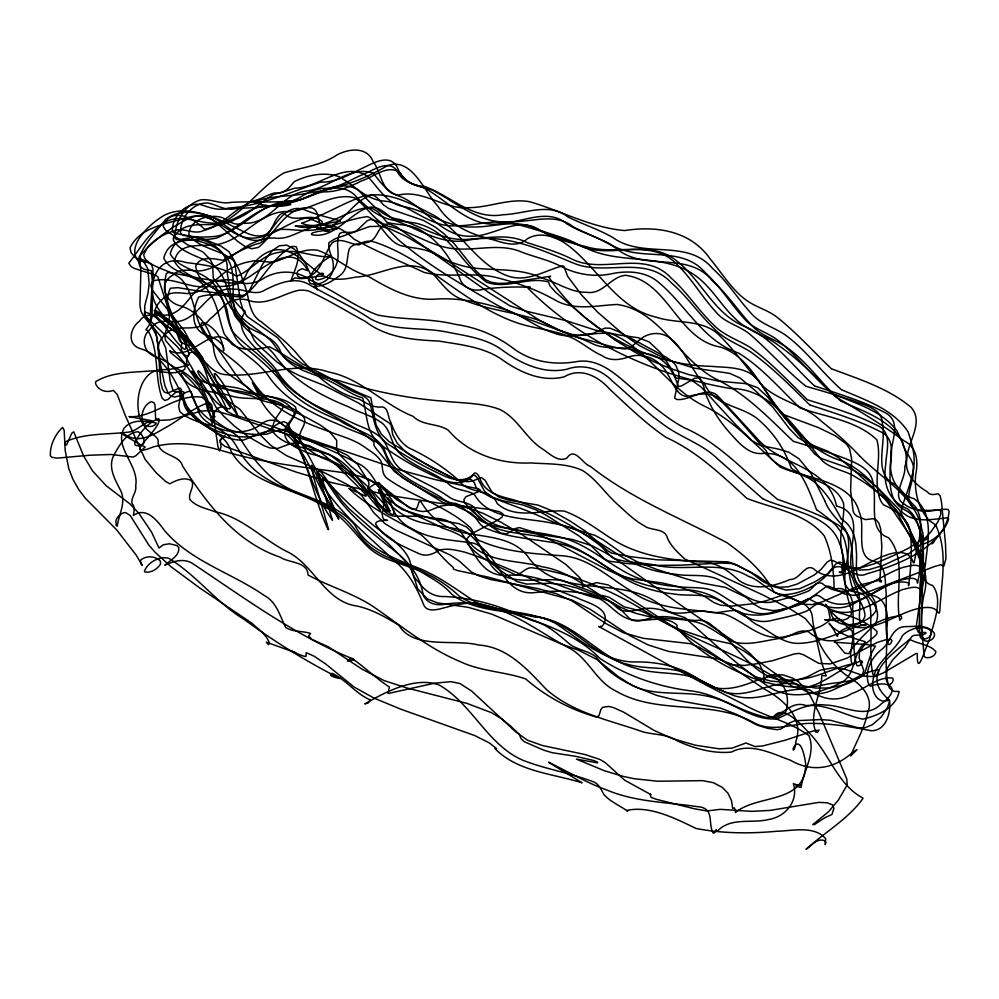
<?xml version="1.0" encoding="UTF-8"?>
<svg xmlns="http://www.w3.org/2000/svg" width="999" height="999" viewBox="0 0 999 999"><rect width="100%" height="100%" fill="white"/><g stroke="black" fill="none" stroke-linecap="round" stroke-linejoin="round"><path stroke-width="1.5" d="M763.96 681.455L764.822 678.096L769.205 675.599L774.138 674.6L783.228 674.949L793.181 678.296L799.075 682.267L804.819 688.086L810.251 695.804L819.018 713.049L846.802 779.02L847.177 784.952L838.336 800.112L828.608 811.675L812.836 824.575L814.347 824.612L824.937 817.644L831.942 814.485L833.903 808.353L832.704 804.969L827.347 802.809L818.818 802.372L770.117 810.389L751.76 811.363L720.154 809.34L707.042 810.963L695.179 808.953L656.405 799.337L651.111 797.364L649.962 793.918L650.973 794.655L624.662 780.182L605.332 762.699L599.85 759.415L584.815 754.482L542.345 745.504L527.559 740.247L515.734 731.867L471.64 691.058L459.865 683.491L450.736 681.655L434.303 683.241L387.962 693.556L389.435 687.037C376.486 678.721 364.972 667.469 352.222 658.603L350.237 658.641L347.39 661.126L353.534 659.952L353.384 659.09C294.905 635.526 243.918 597.577 191.758 562.961C183.017 558.154 173.164 561.301 164.823 565.247C169.718 560.352 179.47 556.231 178.846 547.827L176.91 545.529L169.53 543.793L163.424 544.705L158.991 548.014L151.598 532.18L139.011 513.474L129.97 503.921L106.281 485.826L92.532 470.879L83.579 455.906L73.739 431.818L71.891 433.054L66.546 444.955L65.147 444.53L64.735 442.157C83.504 433.054 106.044 434.727 126.548 432.33C136.501 432.13 142.67 422.565 152.085 420.741L128.971 416.608C153.883 418.406 176.186 392.857 202.198 397.327L206.131 400.562L207.505 403.409L212.175 423.876L213.124 416.121L214.96 411.338L218.044 407.992L223.064 406.431L227.297 411.501L233.079 414.585L266.508 424.55L399.9 469.955L435.277 479.632L478.683 488.961L480.569 490.347L479.295 491.346L465.884 496.728L463.936 499.587L464.298 502.21L472.202 511.201L489.922 525.699L501.061 533.204L506.718 533.778L515.846 528.384L519.492 527.609L542.17 534.852L572.464 539.485L592.107 545.779L605.744 552.971L621.291 562.937L688.96 610.913L741.658 646.665L750.149 653.596L759.602 664.173L763.848 673.551L763.898 681.593M800.524 408.091C826.21 417.22 856.643 420.404 876.81 439.797C881.992 457.729 873.626 477.072 878.995 495.317M806.393 386.413C822.489 391.046 838.586 395.716 854.457 401.061C865.296 405.307 882.542 409.103 882.392 423.788C886.588 441.883 873.763 470.129 891.233 482.405C901.548 487.425 906.692 498.988 915.171 506.406C926.585 523.014 916.995 544.73 914.185 562.624L913.311 562.812C909.989 550.212 896.815 551.198 886.363 555.157C864.26 562.412 839.135 586.738 815.621 570.491C805.856 560.464 800.611 580.019 790.109 579.457C774 586.301 754.382 591.445 738.823 580.319C728.046 570.441 715.147 561.013 699.7 561.975C670.017 559.927 639.123 555.869 613.386 539.822C597.265 529.77 582.205 517.532 564.135 511.063C542.195 509.502 515.984 520.117 497.315 503.683C490.684 487.824 468.743 494.717 459.24 480.831C444.343 467.495 427.597 456.568 409.465 448.214C399.7 442.644 394.318 432.242 390.709 422.003C387.724 417.52 388.798 407.842 382.217 406.93C373.713 408.116 366.333 403.271 359.34 399.225C332.605 392.52 312.425 372.615 295.379 351.91C285.239 340.721 273.189 331.556 261.538 322.015C247.29 313.823 250.012 295.13 243.244 282.155C241.283 274.55 238.486 267.557 233.966 261.001C220.791 249.201 199.263 249.201 188.836 234.54C189.335 219.231 209.852 213.474 222.54 217.732C229.021 221.303 234.703 226.199 242.869 223.227C270.579 225.2 280.02 194.93 305.045 191.184C328.209 189.423 349.288 165.022 373.326 173.089C380.394 182.567 387.962 192.407 399.737 196.341C425.424 206.568 440.871 237.387 471.178 236.226C493.606 236.626 516.271 216.296 538.099 229.008C552.422 238.536 569.33 242.545 585.801 246.566C615.534 256.169 652.622 238.561 677.047 264.548C691.857 278.659 701.847 296.828 715.734 311.738C724.425 322.739 738.748 325.399 749.337 333.753C768.78 350.612 785.838 370.067 805.918 386.263M793.83 441.483C810.089 446.266 826.26 451.436 842.145 457.342C855.007 462.362 872.801 468.631 873.163 485.152C877.484 501.498 867.432 530.606 888.523 537.712C907.479 559.253 894.23 594.48 899.837 620.229L901.722 618.181L901.16 616.008C869.492 615.884 840.134 658.94 808.691 631.917C798.75 627.859 789.847 637.936 779.919 638.398C764.547 640.496 748.701 646.053 733.241 641.87C722.377 636.688 712.961 628.758 701.798 623.875C682.866 616.845 661.65 620.441 642.22 614.897C605.057 607.03 580.132 572.789 542.245 566.795C519.243 560.127 491.333 563.049 472.702 545.966C465.184 536.438 453.658 531.668 442.42 528.084C424.076 517.969 403.159 511.825 387.013 498.189C375.974 486.525 372.252 468.119 355.394 462.375C323.414 444.255 283.354 435.826 262.375 402.934C249.825 381.431 216.97 376.698 213.786 349.762C211.526 330.157 199.675 311.251 179.845 305.706C165.085 301.885 157.43 283.491 173.014 275.037C180.182 267.869 190.347 270.592 199.226 271.016C227.173 268.069 244.493 237.5 274.188 237.974C286.85 240.222 297.652 231.855 309.265 228.509C325.137 219.83 342.045 227.11 353.746 238.973C376.361 251.623 400.736 261.388 424.175 272.427C448.801 278.559 474.737 271.141 499.238 278.296C518.993 283.379 538.174 290.284 555.919 300.512C575.112 310.976 596.703 305.419 617.157 304.47C660.701 310.677 678.87 359.852 715.796 378.958C745.991 393.569 769.355 418.544 793.356 441.333M780.756 467.282C805.756 478.459 851.385 480.669 859.103 511.825C866.358 525.524 853.97 556.643 873.501 561.101C886.637 564.185 884.939 581.031 886.026 591.495C886.975 608.928 884.452 626.885 887.936 643.98L888.773 644.63L890.571 643.768L891.995 640.983L891.308 639.535L886.962 639.385L877.297 642.432L846.915 658.166L830.144 663.948L818.78 663.361L803.658 654.869L799.075 653.396L794.292 653.945L772.776 660.639L757.816 663.611L744.605 665.434L733.054 664.872L726.236 662.824L699.55 647.439L690.771 643.718L643.294 638.324L623.513 632.804L606.056 623.663L572.19 601.023L556.093 593.581L538.249 588.698L490.372 579.42L478.908 575.886L471.328 571.915L459.365 561.113L450.187 554.982L394.817 529.645L384.777 523.513L373.776 512.712L361.813 495.666L355.869 490.234L348.052 484.927L320.916 470.941L286.313 455.544L270.642 445.254L260.027 434.677L239.698 409.115L216.109 392.657L212.05 388.623L209.703 384.153L200.624 357.23L192.645 345.055M807.841 399.887C831.131 407.28 854.844 414.011 876.685 425.149C893.318 432.18 886.175 451.323 885.676 464.847C882.766 484.328 888.96 501.436 907.367 508.753C925.636 523.801 920.603 550.237 919.505 570.928C920.079 572.24 916.757 587.025 917.469 582.192C916.607 576.261 907.954 578.771 903.97 579.308C877.022 585.601 848.9 618.431 821.053 597.14C814.947 591.845 809.852 599.75 804.819 602.372C795.753 607.105 785.376 608.279 775.686 611.238C753.708 619.88 736.026 603.683 718.556 593.493C706.942 585.851 692.457 588.498 679.37 586.813C659.59 585.464 639.747 580.831 622.602 570.591C600.474 557.842 580.207 540.172 554.233 535.864C527.509 528.721 491.071 533.778 474.288 507.592C467.27 500.936 456.618 502.559 449.013 496.965C434.066 486.176 416.346 480.132 401.373 469.493C389.672 461.688 390.06 445.629 379.932 436.8C371.478 429.77 360.639 426.948 350.961 422.127C323.763 408.928 293.256 398.514 275.699 372.04C263.311 356.643 246.004 346.303 232.73 331.918C225.275 318.494 226.611 301.273 216.833 288.873C207.929 270.055 180.27 271.653 170.205 253.883C176.473 229.146 206.006 241.333 223.139 234.428C245.816 225.799 261.363 203.721 286.775 201.461C311.101 202.51 334.365 176.211 357.967 189.81C370.067 201.96 381.356 217.495 399.85 219.455C423.226 227.285 445.292 242.607 471.191 238.961C489.86 237.7 509.927 233.641 527.397 242.695C542.107 247.465 556.98 251.785 570.953 258.554C602.584 275.424 644.118 248.489 671.153 278.122C686.862 291.833 697.914 309.852 712.949 324.2C722.964 335.14 737.312 339.548 749.625 347.053C770.978 362.1 788.661 381.606 807.329 399.725M747.377 498.563C773.563 508.791 805.856 513.049 824.275 535.914C831.842 552.422 833.69 570.966 834.14 588.861L834.802 589.198C847.077 585.352 854.02 598.251 852.597 608.915C854.47 627.609 851.76 647.389 856.755 665.396L857.929 665.971L860.451 665.022L862.474 662.187L861.8 660.926C839.435 666.583 822.239 688.423 797.839 687.986C789.535 687.062 784.764 679.22 777.384 676.348C769.767 675.299 762.437 678.833 755.281 680.943C737.961 688.099 715.958 694.093 700.149 680.319C680.456 666.221 656.942 661.301 633.004 661.987C602.684 660.826 579.482 639.248 555.544 623.339C530.831 610.726 501.673 612.986 476.211 602.547C455.357 588.723 435.189 573.339 411.026 565.309C389.785 556.168 365.671 547.402 354.845 525.112C339.023 506.093 313.798 499.525 291.945 490.072C269.168 480.044 253.709 459.94 240.771 439.535C229.92 426.96 208.866 423.876 206.531 404.62C204.121 390.334 194.905 378.771 182.605 371.528C167.033 364.46 147.015 349.787 166.558 333.254C177.984 322.277 198.214 334.565 209.353 319.618C221.978 309.578 227.685 296.328 246.778 299.775C265.359 307.217 280.632 294.518 298.052 290.409A59.178 40.435 -84.3 0 1 308.604 290.996C328.134 299.675 346.478 311.313 365.372 321.428C386.526 337.787 413.361 339.922 438.998 341.071C460.052 344.655 482.604 346.715 500.861 358.766C518.868 371.89 541.683 382.679 564.348 376.773C580.594 367.045 598.151 376.248 609.49 388.998C627.697 405.881 645.466 423.451 666.108 437.412C697.377 451.585 721.902 475.561 746.94 498.426M815.159 386.151C838.661 393.918 862.661 400.911 884.652 412.45C903.745 421.903 889.222 443.931 890.833 459.503C888.511 476.898 897.177 493.943 914.222 498.801C934.502 513.199 927.721 542.12 925.549 563.136C925.923 564.997 921.69 575.736 922.114 568.918C918.368 562.599 908.94 566.196 903.221 567.332C877.709 575.387 848.7 605.294 822.239 583.491C815.459 580.157 812.524 590.496 806.505 591.795C796.827 595.741 786.575 598.176 776.523 600.998C753.733 607.941 737.287 589.085 718.968 579.795C705.506 573.226 689.797 576.86 675.449 574.238C656.355 572.327 637.537 566.695 621.191 556.493C599.55 543.331 578.708 526.648 552.747 523.351C526.248 517.17 489.498 521.078 474.275 494.33C465.846 489.285 454.857 490.946 447.589 483.041C432.405 471.166 412.412 466.458 398.876 452.472C390.297 443.381 391.271 428.047 379.632 421.441C370.267 414.96 358.891 412.525 349.001 407.018C320.329 395.367 292.345 380.582 274.25 354.47C262.113 340.447 244.942 331.056 234.777 315.422C229.233 302.123 229.171 286.663 221.241 274.388C211.726 256.181 184.091 257.63 173.376 240.272L173.464 237.587C187.15 214.86 216.159 231.793 235.277 219.38C249.713 214.011 260.314 202.447 273.164 194.63C280.294 192.645 287.45 190.747 294.405 188.199C318.918 188.149 344.355 160.364 367.794 176.536C378.259 187.7 386.675 203.359 402.997 206.481C427.048 210.539 447.34 228.097 472.564 226.973C492.045 227.497 512.287 219.73 531.268 226.648C545.367 233.229 560.876 236.014 574.924 242.769C605.456 261.875 643.181 237.774 673.026 258.204C701.011 277.472 713.111 314.872 746.428 327.16C774.175 339.96 792.657 365.784 814.647 385.989M810.226 405.082C833.765 412.887 857.704 420.067 879.832 431.393C896.215 437.999 890.746 456.768 890.109 470.204C889.734 483.354 889.472 500.249 901.872 508.329C905.481 510.439 909.652 511.963 912.075 515.584C927.084 533.741 923.301 558.841 922.152 580.556C922.189 582.155 920.116 597.926 920.966 590.334C917.394 584.677 908.69 588.349 903.458 589.323C878.171 597.902 849.2 626.073 822.964 604.383C815.546 600.948 810.664 610.576 803.97 612.1C793.793 615.746 783.091 617.732 772.589 620.217C750.649 626.46 735.102 608.016 717.257 599.462C703.408 593.056 687.412 596.54 672.739 593.806C654.02 591.858 635.714 585.864 619.805 575.711C598.289 561.875 577.21 544.954 550.799 542.232C529.295 538.523 506.905 537.287 486.688 528.533C478.821 526.036 477.097 517.345 470.929 513.011C444.692 500.899 417.532 488.723 394.33 471.391C385.589 462.25 386.451 446.578 373.926 440.571C364.061 433.903 352.26 431.243 341.795 425.736C313.624 414.123 284.678 400.886 267.357 374.413C255.245 358.604 236.064 349.887 224.3 334.091C219.056 319.83 217.844 303.646 208.292 291.209C199.4 273.689 172.565 275.886 163.749 258.204C170.155 232.892 199.525 242.882 217.445 237.774C239.997 227.485 256.905 206.119 282.967 203.609C306.893 203.571 332.13 175.474 354.57 194.842C365.709 206.606 378.409 218.032 395.08 220.517C418.119 229.058 440.084 244.443 465.959 240.672C503.733 232.23 539.448 249.176 573.488 263.099C604.857 276.586 645.029 254.408 671.39 282.879C687.137 296.378 698.676 313.873 713.648 328.134C723.701 339.098 737.861 344.043 750.237 351.611C771.965 367.07 790.783 386.226 809.714 404.92M784.452 414.947L818.456 427.622L835.476 435.851L846.39 444.018L849.587 448.713L851.66 459.09L850.611 490.596L853.071 510.964L854.22 513.686L856.78 516.171L865.534 519.642L872.914 518.706L876.298 519.967L878.783 523.026L880.693 528.808L881.817 546.64L879.844 581.568L881.056 582.055L881.593 580.681L878.471 580.481L861.438 584.665L823.176 601.523L812.15 604.607L803.708 604.22L787.974 596.178L783.204 594.867L766.295 600.736L754.083 603.608L731.867 606.106L720.679 605.219L714.085 602.609L702.547 595.129L678.833 586.788L661.937 582.929L632.991 578.958L619.892 575.524L606.393 569.405L548.713 539.023L536.838 534.053L494.305 525.986L481.73 521.403L471.316 514.722L458.953 504.795L455.157 503.284L447.14 503.721L443.106 502.584L402.335 477.559L391.608 467.607L376.66 449.325L373.951 445.454L374.013 442.27C344.343 415.447 299.737 407.242 277.347 371.441C266.945 354.233 229.433 334.428 245.005 311.988L244.992 310.976C239.46 307.917 236.463 302.135 231.606 298.189C218.569 289.46 197.128 284.478 195.804 266.071C200.275 255.369 213.911 258.666 222.964 260.339C233.079 254.221 244.368 248.551 255.719 244.193C266.171 242.907 269.805 231.543 278.833 229.483C291.508 228.833 304.295 231.855 316.883 229.57C333.866 226.061 350.112 218.856 367.307 216.608C381.531 221.828 385.939 240.459 400.649 245.592C412.662 248.426 425.661 247.989 436.413 255.082C449.225 262.275 463.324 267.282 478.046 268.481C499.612 270.392 522.252 268.644 542.345 278.209C557.305 282.417 570.529 292.595 586.638 292.282C602.971 294.892 610.626 276.561 625.574 275.312C668.531 280.869 677.197 339.672 720.504 347.078C752.035 357.492 762.175 392.932 784.053 414.822M763.411 499.088C788.436 510.826 830.931 513.936 839.834 544.38C847.664 557.017 835.826 590.421 855.943 592.07C871.965 593.743 871.053 611.925 870.703 623.925C871.915 640.933 868.968 658.828 873.226 675.287L874.337 675.861L876.722 674.775L878.658 671.59L878.059 669.954C850.911 672.639 823.014 710.851 796.403 684.465C772.652 678.571 749.163 699.874 724.65 691.87C711.663 686.9 699.862 679.183 687.162 673.451C668.281 666.108 647.14 669.942 627.772 664.372C592.607 656.331 571.028 620.903 534.665 616.358C509.515 610.289 481.218 610.963 459.165 596.078C448.963 586.326 437.038 578.533 424.313 572.464C408.254 563.661 389.635 560.377 374.463 549.912C359.94 540.571 353.309 523.339 338.886 513.923C310.327 492.42 269.93 490.447 246.691 461.588C238.823 452.747 235.327 440.184 225.299 433.341C216.096 426.098 202.385 422.839 198.189 410.664C190.959 388.936 179.42 365.734 156.656 357.068C143.719 353.733 139.748 337.837 150.212 329.245C155.382 320.204 165.322 320.729 174.201 321.753C199.975 321.865 206.855 285.489 234.228 289.26C244.705 288.911 255.22 296.478 265.272 289.835C278.646 283.117 294.955 276.199 309.253 284.59C329.27 296.303 350.549 305.644 369.905 318.519C393.319 331.668 420.941 326.823 446.328 331.93C465.259 335.801 485.439 338.062 501.61 349.625C520.192 363.274 543.294 374.488 566.883 369.23C583.216 363.324 600.699 368.868 612.499 381.181C630.332 396.391 646.952 413.087 666.246 426.523C683.041 438.261 703.271 444.63 718.069 459.34C733.129 472.44 747.914 485.864 762.986 498.951M831.98 368.993C859.402 379.295 888.548 388.386 911.263 407.492C924.137 422.889 907.666 441.583 906.93 458.366C903.77 473.376 915.384 484.777 927.122 491.695C930.007 495.741 934.215 494.555 938.186 493.768L940.184 495.891L941.483 501.91L945.541 544.443L945.953 558.566L943.805 566.246L940.883 564.785L934.589 566.47L871.091 590.809L857.392 594.917L853.408 595.317L845.054 594.18L830.119 586.65L826.897 586.113L811.2 597.702L788.548 607.667L778.708 610.164L772.502 610.601L761.35 608.416L754.695 604.645L746.078 597.29L725.386 587.375L702.459 583.166L687.649 579.283L656.967 569.505L637.387 561.863L625.661 555.769L603.483 539.972L595.042 535.414L557.804 523.938L526.972 510.776L490.709 497.077L478.434 490.209L475.799 486.8L474.438 482.892L471.69 479.957L468.206 478.683L462.762 480.869L456.643 479.995L413.623 457.505L405.619 451.848L397.29 443.294L392.719 434.79L391.171 425.262L389.185 422.989L358.529 403.034L323.938 385.352L299.575 375.724L287.375 369.505L276.586 361.688L257.555 344.405L254.196 340.184L248.102 327.31L231.069 308.067L221.216 289.423L213.224 277.909L212.612 264.348L210.327 259.553L202.884 251.91L187.874 244.917L166.184 230.769L163.386 226.798L163.374 224.188C173.277 206.756 194.143 218.556 204.445 229.221C238.262 222.952 256.368 188.961 283.991 172.902C302.123 167.37 321.066 165.659 337.325 154.745C349.151 148.576 366.933 146.441 373.089 161.488C381.343 172.328 381.943 194.33 398.763 195.017C423.651 189.273 444.468 210.065 469.243 207.655C489.522 207.467 509.34 198.064 529.657 201.723C561.438 210.901 591.483 227.822 624.737 230.557C656.655 225.499 690.796 230.819 710.439 259.265C722.09 273.214 731.505 289.435 746.44 300.312C755.931 307.155 767.694 309.977 776.985 317.17C796.615 332.729 813.373 351.536 831.455 368.818M778.096 499.575C792.981 504.695 807.716 510.339 822.127 516.683C833.978 522.265 849.874 528.758 850.848 543.956C855.082 561.213 847.839 590.122 871.24 595.079C887.349 597.914 888.461 615.209 886.912 628.259C887.537 646.803 884.327 666.096 888.061 684.203L890.259 684.465L892.319 682.329L893.231 680.057L892.719 678.084C878.046 676.098 865.259 689.135 851.785 693.543C837.999 702.409 821.877 699.862 809.764 689.834C784.877 685.776 760.027 703.646 734.59 695.816C721.403 691.096 708.94 684.515 696.365 678.371C676.872 671.328 655.207 674.725 635.476 668.206C597.677 658.391 574.175 619.293 533.666 616.795C506.53 609.964 474.562 611.975 451.723 594.218C443.106 584.178 431.156 577.984 419.98 571.303C403.109 563.336 383.354 560.876 369.043 547.927C354.707 534.54 344.355 516.67 326.124 507.742C295.417 487.337 250.737 485.626 231.006 451.236C223.851 427.472 191.159 427.572 185.514 403.022C175.836 381.755 164.847 356.119 140.472 348.676C126.448 344.493 130.032 327.884 139.635 321.016C145.667 311.538 156.731 316.233 165.709 315.197C182.417 313.723 188.674 296.391 200.162 287.05C209.365 281.381 220.704 279.158 231.406 279.932C242.32 285.227 254.42 284.752 264.56 277.759C279.046 269.618 297.153 270.217 310.539 280.269C333.953 290.185 354.083 306.581 377.997 315.097C403.671 320.03 430.244 318.157 455.781 324.463C477.36 327.385 497.465 336.151 514.71 349.4C533.054 362.462 556.081 365.422 577.797 361.426C597.127 358.666 612.936 371.665 626.523 383.466C644.917 399.15 662.712 416.108 684.128 427.697C720.841 443.531 747.102 474.8 777.672 499.438M833.441 394.155C855.968 403.396 882.192 410.839 897.189 431.181C901.885 442.669 909.565 453.933 904.757 466.97C906.268 478.571 890.246 496.715 904.507 504.27C914.372 512.125 927.584 510.414 939.272 509.902L940.608 510.976L940.833 514.16L937.899 521.915L931.043 531.655L924.412 538.998L922.764 543.081L923.975 538.236L908.341 548.326L894.729 555.007L874.063 563.861L859.864 568.106L847.339 567.732L833.478 560.801L830.119 560.264L827.16 562.087L821.116 569.343L814.422 574.9L797.314 584.015L788.099 586.825L779.482 587.237L770.167 585.177L762.574 581.381L751.51 572.839L734.29 563.773L727.834 561.85L657.642 559.827L630.906 556.755L611.688 553.121L607.504 550.649L585.077 530.944L569.917 520.954L551.273 510.452L537.687 505.019L509.765 500.362L499.238 497.215L492.057 492.132L484.915 480.119L481.293 477.547L473.051 480.856L468.156 481.73L461.063 480.881L454.333 478.771L430.432 466.808L389.011 441.546L381.468 434.278L376.011 424.775L370.829 397.814L358.903 392.782L302.098 363.761L291.633 355.457L277.547 337.662L247.277 316.596L243.244 310.502L240.472 301.511L234.415 260.951L228.896 251.598L220.891 246.116L207.305 240.384L197.228 237.025L182.917 235.352L180.607 233.304C179.483 218.444 192.42 202.51 207.979 202.972C217.332 204.92 225.299 211.226 235.727 208.616C257.642 207.08 281.531 208.042 301.149 196.653C307.779 192.57 315.085 189.385 322.852 188.399C337.362 188.861 349.787 179.92 362.649 174.6C372.827 170.841 388.136 158.716 397.053 170.717C401.548 181.918 413.761 184.016 423.826 187.712C449.313 201.286 470.129 229.62 502.634 223.252C523.738 221.928 548.226 207.879 567.007 224.001C580.431 232.018 595.579 236.476 609.44 243.631C638.798 263.461 680.481 243.619 705.257 272.69C719.979 286.126 730.369 303.321 743.643 318.032C752.372 328.559 766.171 331.618 776.785 339.498C797.477 355.569 812.861 377.272 832.979 393.993M842.057 389.96C865.858 400.199 893.655 409.39 908.253 432.105C912.174 444.468 916.12 457.392 913.136 470.479C914.797 482.205 901.21 500.399 914.734 508.241C924.874 515.209 937.224 508.054 948.076 509.502L949.05 511.226C948.438 523.951 940.047 534.902 931.567 543.818C932.217 543.643 935.189 541.583 933.453 541.046C915.084 558.204 890.509 566.982 866.695 573.863C854.12 580.407 842.769 560.102 832.442 568.906C821.378 583.066 804.083 593.106 786.138 594.605C770.591 595.579 762.187 580.706 748.613 576.411C720.167 559.44 684.527 572.589 653.483 564.76C640.322 562.4 626.41 562.812 613.736 558.379C608.316 554.433 604.233 548.963 599.063 544.705C573.389 525.399 544.255 509.49 513.573 499.825C501.76 496.703 487.325 493.818 481.281 481.805C479.645 478.846 479.195 474.675 475.811 473.076L474.537 473.014C466.758 482.704 453.234 480.407 443.181 475.437C425.012 467.132 407.38 457.492 391.046 445.966C374.762 437.4 374.163 419.155 370.092 403.671C367.632 395.716 358.416 394.293 351.923 390.996C342.332 386.113 333.629 379.545 323.401 375.899C309.59 370.03 294.418 366.034 282.892 355.969C277.098 350.299 273.913 342.395 267.27 337.525C257.642 328.471 244.53 322.977 237.075 311.838C230.045 299.775 229.52 285.402 227.035 271.978C230.444 243.556 196.029 236.651 174.675 233.391L172.402 231.581C171.553 217.307 184.94 202.809 199.738 204.37C209.103 207.193 218.019 211.313 228.321 208.067C260.914 205.994 290.272 192.058 320.554 182.155C335.627 182.53 349.001 174.875 362.075 168.369C372.54 163.561 389.435 152.884 397.277 167.233C401.66 179.208 411.763 186.276 424.6 186.451C450.911 195.767 472.577 220.205 503.084 214.723C524.45 214.136 548.851 201.848 567.932 216.97C582.792 224.288 598.713 229.358 613.111 237.7C643.331 259.39 687.062 237.987 712.687 268.606C727.522 281.73 737.799 298.888 751.161 313.324C760.251 323.863 774.125 327.297 785.239 334.902C806.543 350.487 821.827 372.502 841.583 389.785M841.508 401.473C863.573 411.213 890.059 419.817 902.534 441.858C903.908 454.108 918.093 461.763 911.987 475.212C909.802 487.1 904.445 498.064 901.385 509.665C901.235 512.737 904.707 513.886 906.642 515.546C919.117 522.614 933.99 518.968 947.452 517.857L948.613 518.868C945.578 530.244 935.052 540.159 924.013 543.831L922.889 543.394C920.491 539.06 928.034 541.171 927.746 537.137L926.11 537.362L918.968 546.341L909.265 553.346L883.079 565.471L868.855 569.692L859.677 570.042L852.259 568.094L842.419 562.749L838.91 562.137L835.951 563.911L827.434 573.851L815.509 581.543L799.774 588.686L786.238 590.122L772.851 586.338L757.292 575.774L737.824 565.621L731.131 563.486L720.167 563.049L681.156 565.172L655.731 565.397L627.722 563.598L608.428 561.088L604.395 558.828L589.497 544.23L578.746 535.776L545.279 514.685L535.651 509.765L522.964 504.982L501.848 500.524L491.583 496.928L484.577 491.321L477.397 477.984L475.249 475.586L472.952 475.124C465.01 486.188 449.812 483.229 439.023 478.321C419.255 469.567 400.362 458.753 382.767 446.178C365.646 435.864 367.42 414.473 362.674 397.889C351.748 394.93 342.832 387.6 332.779 382.679C315.372 372.814 290.322 371.091 280.507 351.373C273.164 332.23 247.49 333.391 237.337 317.02C229.183 300.724 236.588 281.581 230.419 264.573C223.788 245.854 194.93 237.2 177.098 239.66L175.137 238.524C174.288 222.452 184.49 204.708 200.462 199.937C210.702 198.451 220.429 204.495 230.981 202.397C254.233 200.836 278.122 203.896 301.024 199.338C308.279 196.391 315.522 193.257 323.276 191.883C336.913 192.108 349.687 187.05 361.626 180.856C373.464 177.26 388.499 163.224 400.424 173.214C407.08 185.202 420.479 186.438 432.267 190.01C457.317 203.022 480.107 224.763 510.639 221.653C531.48 222.477 555.556 212.088 573.588 227.123C588.049 234.365 603.433 239.797 616.957 248.888C645.104 272.103 688.011 250.537 712.262 280.669C727.172 293.743 737.924 310.589 751.335 325.05C760.551 335.377 774.225 339.036 785.451 346.453C807.117 361.363 821.578 383.978 841.046 401.311M774.188 592.095C787.449 599.225 812.112 599.924 812.549 619.118C815.122 643.106 829.869 664.347 849.674 677.597C861.737 684.777 874.3 698.301 867.444 713.286C864.647 728.171 855.444 743.231 850.736 755.918C853.358 752.597 862.886 745.092 851.385 753.496C833.566 768.855 811.6 772.614 790.559 760.264C772.339 753.745 750.361 742.12 731.43 752.047C713.336 753.933 694.243 748.513 677.672 741.071C667.032 733.79 654.47 735.052 642.682 731.78C609.727 720.192 573.401 713.236 546.416 689.497C527.747 669.917 507.717 646.803 478.646 645.054C454.557 638.661 413.661 649.949 398.838 625.212C385.577 617.17 372.565 609.552 357.317 606.093C325.761 602.11 314.673 566.121 288.536 552.36C263.137 540.122 243.207 517.245 214.76 511.675C206.244 508.391 195.792 506.618 189.748 499.3C188.374 493.456 193.644 488.224 192.395 482.33L190.934 480.344C183.891 476.848 176.061 480.344 169.793 483.816L165.547 481.431L156.131 472.714L145.117 459.378L125.275 415.484L117.133 394.343L113.374 390.347C106.593 393.044 98.764 390.809 95.604 383.778L95.579 381.78C111.251 371.803 132.03 372.59 150.175 370.966C161.576 370.292 174.425 376.348 184.79 369.268L185.265 365.646L183.404 362.949L170.604 352.635L169.718 350.774C192.807 362.475 212.05 320.342 232.08 344.343C243.719 351.985 257.218 349.35 269.455 346.778C292.183 358.266 311.7 376.111 338.311 380.469C372.789 391.333 408.429 398.589 444.505 401.261C462.974 403.246 482.192 402.797 499.8 409.44C517.07 417.832 525.199 436.938 540.646 447.789C548.189 452.035 557.679 463.186 566.97 458.004C574.762 446.216 582.442 464.048 590.384 466.383C631.992 499.25 680.968 518.244 727.16 542.832C745.404 556.118 763.611 571.54 773.95 592.007M608.316 584.939L596.603 582.629L582.729 586.838L581.593 580.918L579.857 577.772L566.008 564.572L522.277 534.84L501.386 522.44L483.429 513.511L469.493 508.279L456.968 505.407L448.988 504.907L440.547 506.131L428.771 510.789L423.027 511.563L418.019 510.751L410.352 507.817L396.491 499.512L385.302 490.184L378.871 482.529L376.086 483.116L367.732 488.673L368.968 484.378L368.656 481.68L357.667 464.398L347.302 455.257L332.33 448.014L270.504 429.071L232.58 415.746L218.144 411.613L208.279 410.552L201.311 411.151L169.705 419.892L157.542 420.504L155.632 418.544L154.995 404.782L153.846 402.609L151.199 401.685C143.681 404.807 140.447 414.61 142.732 422.115L144.98 425.162C148.389 427.36 153.421 426.91 156.131 423.826L156.119 423.014C145.654 420.854 131.831 418.668 124.101 428.271C113.549 447.39 139.348 465.122 135.714 485.889C136.888 492.195 130.807 497.29 131.993 503.371C135.514 506.618 133.679 512.262 133.429 515.434C146.366 506.393 157.318 520.616 164.373 530.382C190.672 561.475 231.493 572.714 264.023 595.317C276.935 602.022 279.982 616.508 285.814 627.572C293.044 632.23 302.672 630.731 310.664 633.491L308.566 635.926L311.763 639.335L328.184 646.728L362.325 669.355L384.44 680.706L406.543 687.886L467.182 703.458L491.471 712.662L501.81 718.943L510.676 726.173L519.143 734.165L521.078 738.673L524.338 741.745L543.856 750.212L552.322 752.734L575.911 756.355L593.881 760.551L597.752 762.274L597.452 762.874L576.386 759.09L604.295 770.716L623.064 776.373L634.502 778.77L657.891 781.243L702.684 780.644L713.336 782.692L722.265 787.349L728.009 793.293L731.543 800.711L732.667 808.378L734.502 807.891L735.501 812.537C757.592 793.88 805.219 804.595 805.694 764.11C805.044 758.928 801.997 740.746 796.028 744.555C790.296 749.15 794.592 755.506 795.916 741.42C804.345 717.082 782.579 698.95 763.548 688.573C712.549 653.596 661.788 618.194 609.29 585.489M685.751 559.452L762.699 594.88L788.923 608.204L805.206 618.468L812.262 626.91L815.609 635.689L821.915 663.461L826.21 675.911L821.815 675.424C821.415 694.355 808.591 713.598 815.808 732.08L817.569 732.304L819.005 730.107L813.211 730.956L785.226 740.222L762.612 745.966L755.169 746.578L745.903 743.006L732.155 748.114L719.143 748.825L695.267 745.179L672.202 738.536L654.083 730.419L623.938 712.312L613.623 707.642L608.803 706.43L602.584 707.304L600.836 709.627L599.013 715.546L596.753 717.12C571.003 709.977 546.003 696.74 525.724 678.945C504.557 671.628 481.081 671.49 460.439 661.725C428.321 648.401 401.398 625.911 372.964 606.418C352.759 593.131 329.208 586.525 308.067 574.987C307.68 561.276 288.549 563.074 280.057 557.13C235.589 542.07 207.055 503.708 182.567 466.034C179.333 453.821 158.791 456.293 158.042 442.27C160.364 437.038 146.229 431.443 144.256 425.924A183.978 68.544 -46.5 0 1 139.073 415.109M836.725 506.131C868.78 513.798 843.855 552.322 852.771 573.826C857.08 591.695 884.59 602.921 875.836 623.051C866.633 633.166 855.731 641.745 848.763 653.658L844.817 653.171L835.888 642.457L834.402 642.195L867.706 644.655L875.486 646.253C869.43 654.869 867.607 665.459 864.073 675.099C853.021 682.442 838.511 681.855 825.848 684.402C797.327 691.133 768.206 685.314 741.782 673.551C717.719 662.812 693.368 647.951 676.872 627.384L677.072 625.174C665.709 614.822 649.175 621.49 635.539 620.217C620.229 619.617 611.888 605.656 599.725 598.813C568.294 591.683 539.36 572.215 506.181 575.449C466.77 576.323 473.176 517.619 434.278 518.406C421.366 515.409 408.067 516.371 394.942 516.246C380.319 514.922 377.61 497.252 368.594 488.474L369.205 491.333L380.444 510.339C363.624 492.132 350.961 468.556 329.807 455.057C311.413 447.415 287.462 448.751 273.714 432.917C269.992 422.802 278.958 414.997 283.429 406.98L283.441 404.895C268.406 394.905 247.153 401.286 230.182 395.666C213.699 390.684 188.624 392.545 181.044 373.589L182.355 372.652C196.204 384.353 207.43 400.299 214.773 416.97L199.887 381.655L186.426 358.341L177.547 346.915L145.941 316.608L144.356 313.861L145.18 312.125C163.649 317.22 170.292 338.649 184.553 349.375L185.514 348.763C187.4 342.882 185.102 342.32 181.219 337.375C170.829 321.478 150.487 308.042 152.11 287.138C154.296 268.157 165.859 256.056 185.926 262.487C203.297 264.797 221.478 266.671 236.551 276.248C251.486 270.567 261.576 254.782 278.471 252.497C295.966 248.202 312.874 257.43 330.145 256.743L330.607 256.431C321.241 261.713 312.188 269.742 308.566 280.082L310.065 283.266C320.729 286.975 333.928 277.859 333.304 266.258C333.666 258.117 327.51 250.737 328.896 242.72L334.59 239.036L369.705 226.498L380.656 226.323L389.797 228.759L405.831 236.288L443.294 258.092L539.06 319.98L556.918 329.533L571.928 334.403L579.632 335.227L592.444 333.529L605.007 328.109L610.014 328.209L618.131 331.456L666.296 357.267L672.539 361.663L675.923 365.422L678.771 372.914L678.908 378.034L674.612 397.989L676.648 399.463C689.71 401.173 706.83 385.289 717.644 395.816C731.206 410.139 744.517 424.712 757.866 439.26C781.605 466.358 827.696 465.209 836.563 506.056M599.7 627.01C646.877 652.784 693.681 679.295 741.782 703.358C763.036 716.171 789.01 720.878 808.865 735.589C816.183 752.697 803.571 770.466 801.036 787.537L795.778 785.951L800.511 784.864L798.85 785.564L793.368 783.603C798.8 800.599 785.851 816.857 768.668 819.492C751.523 823.775 730.506 816.795 717.157 831.418L716.558 831.293C715.721 826.56 716.545 832.629 713.736 833.116L713.199 833.104C707.404 823.114 715.534 807.642 696.89 806.58C667.007 802.209 636.088 802.11 607.704 790.359C587.037 783.041 568.144 771.69 548.513 762.212L582.092 782.829C552.622 773.526 517.582 771.827 494.967 748.551L496.478 748.576L489.385 742.956L474.875 735.626L400.636 709.115L373.951 698.076L354.008 686.975L325.749 664.023L314.023 656.131L306.193 652.659L306.006 656.43C303.896 657.33 279.083 645.754 295.854 652.784L266.346 642.17L268.569 644.667L269.343 642.744L266.945 637.911L262.487 632.579L251.386 622.839L200.025 588.174L171.029 566.745L155.207 552.397L148.876 545.142L130.27 515.584L125.724 512.612C120.767 512.025 113.362 520.367 116.671 523.988C114.573 524.625 117.87 527.947 117.457 524.775C119.393 512.999 126.736 501.236 119.942 489.173C114.648 478.771 107.805 467.033 113.824 455.282C119.093 445.829 126.099 432.692 138.124 431.718C142.045 433.666 145.23 439.597 143.581 443.781L140.447 445.317L136.576 445.704L135.015 444.917L134.765 442.844C139.748 432.742 147.977 422.44 158.766 418.569L158.941 421.128C157.755 431.468 120.717 460.064 153.034 446.978C176.361 440.659 200.861 444.33 223.639 451.161C260.814 462.337 299.438 466.72 337.774 471.865C355.557 474.55 387.137 479.508 383.791 503.996C383.579 509.053 380.082 515.809 384.49 519.967C394.343 521.216 377.997 518.906 375.999 522.877L375.636 524.025C384.715 539.335 403.783 546.528 419.33 553.808C426.061 556.843 432.829 554.27 438.586 550.511C447.277 547.577 456.306 550.274 464.885 552.197C502.884 564.423 538.174 583.578 575.661 597.202C585.489 602.372 610.976 607.479 604.108 623.351C602.934 626.086 599.425 628.334 600.636 626.123C600.611 627.872 599.5 626.922 598.638 626.473M835.439 396.665C858.828 410.676 882.329 424.675 904.245 440.946C917.507 447.639 918.231 462.262 915.671 474.962C914.197 490.209 917.644 506.243 927.384 518.331C929.757 522.465 935.676 522.939 936.937 527.859C947.427 552.597 941.857 579.745 940.184 605.531C939.822 607.155 940.309 616.87 937.424 611.625C933.715 606.231 926.123 607.292 920.529 608.104C894.355 612.512 865.658 641.37 840.384 619.517C832.242 615.359 825.811 625.024 818.568 627.21C808.141 631.543 797.027 634.078 786.013 636.438C761.725 642.494 745.117 621.216 724.287 614.01C692.182 608.354 656.768 611.213 629.295 589.835C607.692 576.723 587.799 557.167 561.201 555.694C534.378 553.783 506.68 552.16 481.68 541.47C473.176 539.572 474.6 530.057 468.568 526.098C444.33 505.119 412.55 496.715 386.863 478.196C381.693 474.15 382.892 467.445 381.381 461.875C377.697 455.307 370.829 451.473 364.86 447.265C353.471 438.911 339.635 435.976 326.835 430.719C298.052 420.479 268.719 407.03 251.898 380.032C239.623 359.902 215.359 351.398 203.009 331.543C194.618 317.17 194.505 299.475 185.777 285.364C177.834 269.668 156.069 271.216 144.892 258.629L143.706 255.195C148.414 241.546 163.424 233.816 176.661 230.057C185.802 228.321 194.668 234.915 203.784 230.507C223.202 225.449 235.289 207.317 253.808 200.749C261.301 199.325 267.57 194.555 274.937 192.894C284.041 194.468 289.198 187.712 294.293 181.606C307.642 175.05 324.101 171.641 338.536 176.498C353.808 184.578 365.746 199.738 384.153 201.086C409.69 203.159 427.884 226.898 454.108 225.824C473.376 226.273 492.932 219.131 512.025 223.289C538.174 229.27 563.274 238.686 588.011 248.963C621.553 264.41 662.537 253.247 693.768 274.513C710.776 285.864 720.366 304.62 735.014 318.406C745.254 328.821 759.14 333.778 771.628 340.709C795.279 356.031 815.421 376.186 834.939 396.366M791.545 468.444C808.428 480.294 835.688 482.03 843.518 503.259C845.092 518.019 838.898 532.504 841.27 547.302C841.57 555.219 847.015 563.448 843.843 571.153C840.534 573.401 836.126 570.966 842.244 573.114L841.907 565.996L843.581 563.174C850.911 570.729 853.646 582.392 857.766 592.007C862.499 602.409 857.367 614.273 860.551 624.5C861.5 626.61 869.904 624.05 865.184 624.55C857.641 625.948 850.486 628.87 843.356 631.618C829.17 637.237 814.56 642.807 799.138 643.368C783.853 643.93 771.952 633.054 759.477 625.923C750.786 622.502 745.404 613.861 736.925 610.614C728.283 609.827 719.867 613.586 711.176 612.375C694.355 607.305 673.064 621.266 660.227 604.944C620.654 573.751 558.653 601.798 527.297 555.806C513.436 538.286 489.835 537.45 469.68 533.703C449.125 531.218 431.106 519.617 420.954 501.648L418.956 501.935L417.395 507.155L415.684 509.365L412.375 509.303L408.716 507.342L382.367 486.376L364.797 477.272L351.061 466.383L339.073 454.033L336.576 449.051L336.738 440.409L329.37 431.493L319.792 424.762L306.131 417.27L266.87 398.863L260.302 393.831L252.397 382.792L257.417 392.545L263.249 397.864L261.401 398.126L254.608 394.368L242.445 382.829L235.989 374.912L220.779 352.884L205.282 332.904L200.774 325.125L201.461 323.039L204.32 322.964C214.897 327.572 223.239 339.235 223.526 350.774C225.537 345.529 216.795 338.661 210.077 336.476C190.072 331.468 191.471 312.05 198.626 297.128C212.362 292.195 228.309 296.678 242.757 296.978C261.513 283.154 271.016 258.154 292.108 246.466L296.116 246.641C301.636 257.617 294.543 270.205 290.896 280.856L295.067 277.797C304.658 280.407 314.373 275.499 324.088 276.174C334.091 280.956 345.13 279.27 355.769 277.073C381.543 276.086 409.702 254.27 433.216 274.325C442.22 283.541 449.325 295.292 462.412 299.413C483.504 308.541 506.543 311.151 528.546 317.207C547.602 321.478 562.924 334.84 582.205 338.624C596.328 341.908 610.114 347.19 624.512 348.951C633.953 347.927 638.861 337.912 647.639 335.04C677.659 324.837 687.549 368.019 704.445 383.766C715.209 407.917 744.043 404.932 760.826 421.79C774.774 434.365 785.189 450.611 791.333 468.319M841.495 519.28C852.11 525.362 856.093 537.986 856.155 549.612C857.679 560.352 853.958 572.24 859.802 582.042C865.921 590.709 876.585 597.789 876.373 609.452C871.178 623.988 834.889 633.553 830.781 612.187L832.841 611.126C848.276 615.147 865.284 620.304 876.997 631.48L876.872 633.828L875.074 636.001L864.372 644.904L859.465 652.185L859.128 657.954L863.773 670.379L862.212 675.087L860.114 677.06L850.474 682.467L843.955 684.939L829.17 688.011L815.509 688.049L799.487 685.177L785.039 679.395L776.398 674.35L744.267 651.223L731.006 643.831L705.956 638.274L678.746 629.145L641.733 611.201L624.2 606.855L609.053 597.215L602.984 595.629L595.841 595.466L577.06 588.061L564.385 584.852L549.887 583.279L526.635 584.103L516.67 581.455L497.614 568.531L490.671 562.112L483.091 551.123L473.002 533.379L466.708 527.085L458.866 523.663L431.031 518.593L402.397 509.627L395.517 505.157L385.164 490.759L380.744 486.925L380.095 488.436L380.744 491.346L390.072 511.226C369.068 485.801 344.817 461.176 311.288 454.108C300.562 449.712 281.106 443.931 285.214 428.708C287.3 422.677 294.093 418.943 294.318 412.237C285.052 395.304 259.678 396.553 243.456 389.76C226.661 383.579 201.873 388.936 191.271 371.553L191.958 371.153C204.658 381.718 212.225 407.342 229.708 408.891L230.557 407.804C218.506 389.548 206.144 371.091 195.267 351.935C186.039 334.715 165.035 328.596 154.246 313.549L156.044 312.637C167.894 316.358 175.874 328.584 179.296 339.997C179.595 342.632 186.189 344.455 188.998 345.542L190.597 344.742L190.285 341.708L184.44 331.006L152.148 289.91L150.799 285.702L152.672 281.156C170.654 275.212 189.798 289.523 208.716 286.476C219.705 286.401 231.531 287.537 241.358 281.593C260.801 271.566 291.296 238.936 307.655 270.667L302.023 268.669L297.889 270.866L296.978 273.601L297.827 276.311L300.612 277.934C321.054 278.596 322.777 254.982 332.23 242.782C341.134 236.626 350.162 244.73 359.091 244.855C363.624 240.859 369.955 240.284 375.524 242.407C427.772 260.052 465.172 305.195 517.37 322.939C537.337 329.682 559.44 330.007 577.884 341.009C585.938 345.816 593.319 351.798 601.96 355.582C610.077 361.326 620.029 360.04 628.945 356.843C644.268 351.885 660.514 360.139 667.644 374.138C673.351 382.992 677.996 400.611 692.032 395.517C700.249 393.781 709.615 392.42 717.095 397.265C734.527 413.786 749.937 432.679 766.021 450.599C774.762 470.429 798.501 469.867 813.735 481.53C825.786 491.67 834.227 505.332 841.383 519.205M684.939 559.115C678.196 552.784 669.717 545.442 666.708 536.013C662.999 528.096 650.436 530.819 644.005 525.611C634.34 520.442 626.585 512.475 618.468 505.232C605.906 494.305 596.79 479.495 582.579 470.541C566.495 463.099 548.139 464.173 530.856 462.924C500.112 464.398 468.606 454.008 448.289 430.207C437.512 423.064 422.839 426.024 413.087 416.321C383.304 404.583 361.139 378.296 328.908 372.078C294.605 360.427 260.04 378.296 225.437 374.613C210.352 373.638 204.408 356.83 192.158 351.923L189.623 353.072L186.601 358.703L186.576 363.349L188.149 365.259C190.647 364.697 182.53 366.371 181.656 366.808C175.524 368.381 169.268 369.93 162.887 369.618C141.309 369.218 134.877 398.039 139.211 414.985M885.002 498.738L854.857 470.991L839.073 458.029L828.121 451.436L805.531 442.22L798.213 437.737L789.447 428.721L772.851 407.18L754.832 390.259L739.897 377.922L729.57 373.326L694.03 368.094L666.77 359.528L639.835 345.779L624.313 335.227L597.702 312.225L581.618 295.005L567.657 276.323L564.035 266.621L562.924 265.759C544.979 270.417 526.96 282.879 507.617 275.886C476.86 264.673 461.675 232.28 434.478 215.609C412.475 204.433 386.938 189.323 361.463 196.803C340.959 204.296 322.153 216.071 301.586 223.214C307.68 225.849 315.909 226.461 322.028 223.551L322.165 221.678C311.363 211.226 294.243 224.675 284.028 213.336L281.893 213.299C274.388 217.907 273.863 228.446 267.045 233.853C255.632 240.047 243.344 231.131 233.029 226.411C213.324 216.096 185.764 204.445 165.572 219.368C159.34 228.671 118.906 268.831 151.286 270.492L152.323 281.081L150.574 309.852L150.674 323.876L160.689 336.538L165.759 348.102L170.217 381.218L172.927 390.234L175.262 391.77L180.682 391.258L183.791 391.983C182.53 400.087 183.304 408.978 191.071 414.235C206.081 426.173 222.977 440.796 243.281 440.109C258.704 434.615 275.986 423.101 290.609 438.111C310.589 458.941 317.02 488.811 335.115 510.901L323.801 484.328L322.465 478.746L323.414 477.597C344.056 500.062 366.158 521.366 391.546 538.773C399.887 546.191 409.665 554.333 411.064 566.171C411.413 572.215 414.036 577.946 418.544 582.042C424.875 591.146 433.641 597.252 445.517 596.54C470.941 597.964 495.766 604.32 518.906 614.909C547.964 625.611 578.196 635.826 600.149 658.628C627.734 676.435 659.527 687.137 692.07 691.033C716.658 694.218 737.312 709.64 760.626 715.821C780.132 724.025 787.474 698.85 806.143 705.594C826.485 703.708 843.88 715.097 862.836 719.155C877.159 715.896 896.265 707.804 899.137 691.495L893.98 691.358L889.497 688.124L885.926 678.908L886.725 669.18L892.619 659.989L905.082 647.065L911.912 636.375L914.21 635.327L922.726 634.827L926.135 633.041C925.249 630.993 920.279 634.415 918.268 632.205L916.495 628.309L916.533 624.687L921.415 590.084L919.967 555.631L910.876 536.763L885.364 499.138M816.707 509.777C828.159 518.006 841.058 526.848 844.917 541.233C848.888 554.932 847.364 569.492 851.086 583.229C853.82 594.942 864.447 603.633 864.997 615.871C861.625 629.27 840.846 624.1 837.249 636.388C836.275 633.94 828.995 621.216 828.97 623.663C838.149 633.903 852.184 637.911 864.984 641.595L865.396 642.282C852.172 652.709 856.168 675.699 840.571 682.904C817.432 694.567 787.224 701.835 765.022 684.128C736.525 664.335 710.451 640.746 684.977 617.644C670.916 613.311 656.693 605.881 641.583 609.065C633.329 610.776 623.501 613.736 616.483 607.192C601.848 592.944 581.156 588.511 562.961 580.606C534.29 576.323 501.623 591.008 486.126 556.406C479.183 544.43 471.004 530.457 455.769 528.796C446.578 526.773 437.15 526.073 428.009 523.776C406.768 520.741 389.26 507.554 378.334 489.622L387.799 511.288L386.576 511.888C366.233 495.591 356.094 467.42 332.118 455.919C317.47 448.014 294.056 446.153 287.7 428.971C288.524 421.054 298.264 415.447 295.542 407.018C282.38 395.154 261.788 396.79 245.354 392.47C229.171 388.486 205.469 390.147 197.802 371.965L198.314 370.679C211.051 381.718 215.222 399.975 227.385 411.388L224.425 403.858L197.09 350.936L190.097 341.071L179.87 330.769L158.242 314.935L154.208 310.527L156.006 310.602C167.982 317.919 177.123 330.369 181.868 343.444C180.145 348.539 181.98 355.819 188.287 356.119L189.023 354.358C181.868 328.634 158.579 300.761 166.458 273.401L168.581 272.452C186.289 275.225 203.833 279.907 221.853 281.256C231.219 284.191 243.169 284.827 246.716 273.326C254.47 259.915 268.444 245.904 285.352 250.574C299.85 254.77 309.415 267.295 321.99 274.7L323.451 274.563L323.389 273.639L321.953 273.114L317.757 274.862L315.859 276.998L315.497 278.946L317.257 279.882C326.823 278.996 334.977 271.154 337.2 261.938C339.897 252.597 335.14 242.158 339.797 233.416L341.72 232.492L352.41 232.268L356.356 231.031L367.207 220.742L370.604 219.518C384.965 221.179 392.557 236.313 403.621 244.031C429.495 265.746 458.828 282.829 487.962 299.712C520.791 320.292 559.265 327.722 593.906 344.38C608.99 350.886 625.836 344.006 640.297 353.134C661.638 353.259 672.564 368.132 678.296 386.563L681.693 385.876L694.63 378.259L698.688 377.809C704.62 383.141 704.22 392.482 707.941 399.275C713.111 411.65 720.903 422.727 729.707 432.767C738.536 442.282 748.089 454.807 762.662 453.471C795.928 451.436 806.705 484.49 816.533 509.665M859.877 456.106C881.855 478.771 916.52 496.79 922.04 530.394C927.621 545.079 912.574 580.382 932.691 585.501C943.993 600.486 932.879 624.125 929.207 640.559C925.361 646.877 916.845 679.42 917.294 653.546L916.095 653.508L883.516 672.802L874.462 676.623L864.997 676.261L845.566 669.442L833.378 667.744L820.067 670.229L807.604 676.698L797.464 680.044L783.116 682.105L770.941 681.118L755.619 676.872L742.869 668.731L718.006 658.828L668.381 651.373L648.101 644.892L630.007 635.714L590.272 609.34L571.903 600.049L488.012 577.072L457.13 570.466L453.321 568.943L453.384 567.569C441.57 557.767 432.679 544.755 421.029 534.752C396.528 520.217 369.605 508.416 348.913 488.436L365.884 496.303L366.196 495.541L362.987 491.658L336.638 465.309L318.756 450.736L309.665 445.891L300.012 443.319L291.233 443.431L277.597 448.464L270.03 447.977L263.911 445.666L248.601 436.825L235.027 426.598L223.614 416.071L216.084 407.367L209.053 394.418L198.476 383.329L185.04 363.636L165.622 340.484L164.498 334.99L168.769 322.777L169.405 316.695L166.858 304.67L157.792 276.636L155.507 275.075L134.84 268.619L131.294 266.745L128.796 263.299C140.447 248.326 150.35 229.758 167.932 220.779C182.442 214.872 197.278 222.49 211.938 223.064C232.43 225.662 247.015 207.505 266.121 205.394C274.475 208.104 282.505 203.047 290.721 204.108L290.684 204.608C279.046 207.667 265.309 206.706 254.245 202.273C270.854 194.855 290.896 197.003 308.654 192.932C336.213 189.273 362.762 180.195 386.688 166.084C411.8 155.732 424.45 192.233 437.699 205.931C448.501 223.252 466.983 232.967 486.238 237.824C499.213 240.896 515.646 249.688 527.297 238.836C539.797 231.144 555.606 236.538 566.645 244.368C597.639 266.958 616.133 308.129 656.106 317.145C677.247 324.338 703.833 318.419 720.354 336.376C736.35 352.185 748.688 371.241 764.297 387.362C781.206 401.835 804.857 405.282 821.128 421.054C834.652 431.755 847.764 443.094 859.477 455.781M899.187 509.627L878.196 488.199L862.437 475.512L850.723 468.793L821.615 458.591L814.697 454.07L767.195 396.541L757.604 387.637L746.54 383.728L718.556 381.131L688.773 374.625L669.567 368.181L654.245 361.838L633.816 351.573L614.81 339.947L584.315 316.895L555.544 292.12L549.937 285.901L548.476 281.968C528.334 276.236 506.93 289.435 486.825 282.305C463.061 265.672 451.024 234.053 421.466 224.812C411.538 220.829 399.85 223.264 390.684 217.233C383.454 211.264 374.325 203.584 364.548 209.003C347.277 216.895 332.779 239.036 311.775 234.703L311.463 233.828L312.612 232.904L317.844 231.468L337.437 228.671C326.198 228.172 316.608 220.217 306.78 217.857C286.064 221.94 269.693 240.634 247.552 237.837C227.385 234.44 213.611 212.4 191.496 216.521C170.255 223.264 140.484 225.712 130.02 247.902L131.031 252.635L134.703 256.955L141.071 260.964L145.904 261.925L139.398 258.978L144.243 262.475L147.69 268.631L149.176 283.566L148.027 293.069L144.805 305.644L144.63 313.361L156.606 335.851L160.664 365.422L164.922 385.776L167.982 392.719L170.642 395.766L174.613 397.065L178.883 396.004L186.888 391.995L189.136 391.346L191.271 391.983C197.877 424.263 237.675 436.788 266.783 434.128C278.596 429.82 290.559 424.7 298.564 438.948C314.623 464.173 327.098 491.833 338.698 519.218C330.02 504.932 321.478 490.134 316.87 473.988L317.582 472.302C328.009 480.981 333.616 494.043 342.57 504.12C355.931 520.479 372.839 533.341 389.061 546.665C405.781 558.578 420.217 574.063 423.064 594.755C426.76 603.858 437.15 605.956 445.929 604.095C476.061 599.263 505.469 610.339 533.166 620.891C548.289 624.612 558.941 635.189 570.367 644.605C578.359 650.162 589.273 651.123 596.59 657.379C606.668 672.152 623.214 681.817 639.46 688.461C661.887 695.779 685.988 691.046 708.741 696.515C732.429 701.136 752.996 721.59 777.622 718.706C792.594 711.588 807.704 702.622 825.099 705.057C843.68 705.032 865.596 720.167 881.268 703.87C901.647 689.21 890.446 679.283 870.466 686.188L868.93 684.952C863.723 671.478 871.715 656.755 882.629 648.663C890.646 641.67 892.344 626.823 905.244 626.648C914.722 626.623 928.346 624.238 934.39 633.391C935.638 638.398 929.095 642.594 924.712 640.746L921.927 636.013L921.016 627.31L922.439 587.599L925.111 573.738L924.225 564.173L916.071 542.382L899.412 509.989M780.306 467.145C756.193 445.791 734.215 420.679 704.894 406.356C668.593 389.348 648.526 349.5 611.788 333.891C592.632 330.806 573.076 340.597 554.12 333.067C535.014 327.347 519.867 312.812 500.287 308.241C480.332 302.023 459.602 298.177 438.623 298.888C412.225 301.773 389.036 288.636 367.257 275.736C348.926 270.704 335.302 256.456 317.744 250.262C303.684 247.877 290.996 256.119 278.221 260.602C269.268 264.548 259.877 258.966 250.724 261.451C242.332 262.824 234.39 266.121 227.173 270.567C214.523 279.87 203.147 294.555 185.789 293.444C178.222 292.794 169.418 291.184 163.861 297.927C138.024 320.042 176.186 327.984 188.461 340.234M800.037 407.942C780.169 389.173 762.249 367.682 738.823 353.209C703.234 341.146 686.201 305.407 658.878 282.567C646.44 271.678 628.808 270.454 613.224 273.426C595.479 277.547 576.835 274.7 560.764 266.296C547.452 259.353 532.554 256.681 518.781 250.924C499.625 244.006 479.083 249.837 459.34 248.988C433.554 248.951 412.862 231.368 388.311 226.224C373.888 220.916 366.733 206.169 354.645 197.765C330.344 191.658 308.928 213.087 284.428 211.526C259.228 213.461 244.568 237.412 221.004 243.681C205.469 248.414 179.133 238.986 174.375 261.351C183.354 277.035 204.72 278.746 216.82 291.246C221.691 298.364 226.898 305.357 227.797 314.273C230.369 328.122 234.515 342.57 247.827 349.85C259.54 359.178 270.941 369.106 280.482 380.706C295.03 400.387 317.395 411.488 339.498 420.504C353.771 430.557 374.662 432.817 384.116 448.788C391.733 476.061 420.092 484.028 441.358 497.514C451.61 507.23 469.218 502.572 477.023 515.584C494.905 535.689 525.362 531.88 549.263 538.886C567.744 542.632 584.29 551.923 599.712 562.425C623.538 579.308 651.548 589.86 680.981 590.047C697.402 588.873 712.499 594.767 725.774 603.908C749.225 625.137 784.715 612.012 808.666 598.626C824.225 607.692 841.333 612.612 858.079 601.198C873.825 594.517 890.633 577.922 908.628 582.892C908.203 590.696 908.99 580.519 909.714 577.709C910.888 563.299 912.149 548.726 910.439 534.303C909.565 518.918 895.966 510.539 883.665 504.882A115.497 31.506 -69.2 0 1 878.858 495.566M895.666 509.777C880.219 491.121 864.822 470.654 841.882 460.889C818.506 453.996 800.923 436.638 785.551 418.569C774.999 406.031 766.945 391.67 756.98 378.721C745.279 366.408 726.498 367.744 710.951 366.321C646.778 365.01 584.677 330.182 549.075 277.535L550.611 276.236L506.468 283.179L498.464 283.391L491.583 282.38L485.551 279.795L475.849 270.729L453.896 243.306L443.618 233.454L435.177 227.048L423.501 220.467L388.773 208.541L383.491 204.857L377.085 197.727L372.802 194.793C351.523 199.563 341.308 230.719 317.357 228.609L315.996 226.935L319.018 224.862L340.622 221.091C328.546 217.22 315.859 214.773 304.158 209.603C282.742 202.472 274.95 230.719 260.689 240.147C238.948 243.219 225.237 220.08 205.482 214.723C192.283 210.527 177.135 208.691 164.36 215.26C151.074 222.827 123.764 246.428 139.548 262.65L140.359 261.888L139.735 259.428L140.859 271.441L139.922 305.045L140.909 311.101L143.868 316.608L151.811 326.173L155.769 332.592L157.78 343.731L160.627 381.955L162.475 389.098L164.385 392.108L167.682 393.156L178.821 388.261L180.519 388.186L181.456 389.922L178.684 406.206L179.795 411.576C190.659 421.865 207.068 423.451 220.579 428.946C233.866 433.578 249.113 433.091 260.764 424.563C275.724 411.85 290.809 429.433 295.941 443.156C309.103 468.206 315.534 497.664 332.517 520.229L320.117 480.282L318.319 472.202L318.818 470.167L321.828 472.889L341.795 500.799L349.051 508.678L387.5 542.769L406.331 562.212L411.863 570.816L417.782 588.873L427.347 598.925L437.312 602.822L468.406 607.392L491.758 614.123L560.814 643.768L578.758 650.361L597.277 659.665L618.818 677.01L633.141 685.913L656.855 695.466L675.674 700.137L720.704 708.166L736.363 714.297L757.304 725.199L767.394 728.246L776.997 729.695L781.081 728.983L789.385 723.039L794.729 720.754L820.878 719.567L830.544 720.304L858.228 727.796L865.109 727.709L872.489 724.625L881.155 717.07L887.162 708.104L889.522 702.01L889.347 699.937C876.885 705.519 870.391 689.934 873.201 679.457C875.698 660.801 895.141 652.06 902.459 635.614C908.79 628.796 924.812 623.376 931.368 631.543C932.304 636.525 925.911 640.197 921.627 638.811L920.279 637.25L919.117 629.82L920.104 582.729L921.927 571.952L920.878 562.562L912.636 541.458L895.891 510.139M907.392 523.676C893.655 505.069 875.386 488.411 855.019 476.673C844.692 470.117 831.355 469.293 822.277 460.739C814.098 451.423 807.579 440.734 799.038 431.705C780.981 410.139 760.901 388.274 730.294 388.499C655.494 375.437 581.755 342.445 527.959 288.187L528.209 287.15C532.592 286.763 528.995 287.7 526.461 287.188C512.162 286.626 497.839 287.387 483.641 289.186C473.376 292.207 462.437 287.912 459.29 277.173C451.148 259.203 439.672 241.908 422.552 231.418C411.938 223.838 398.663 225.562 386.95 222.34C381.506 215.772 376.036 206.818 366.109 207.867C342.22 211.551 320.379 233.354 295.192 225.961C306.581 225.786 318.893 226.686 329.445 231.156L328.908 231.443C314.498 231.955 323.064 212.013 311.863 207.979C286.263 204.308 275.399 234.116 258.404 247.377L251.91 248.739L244.942 246.403L237.675 241.371L212.587 219.493L202.66 215.534L197.253 215.634L187.5 218.918L173.601 226.823L162.437 234.753L148.127 246.865L139.036 256.855L141.583 259.24L151.373 264.385L152.984 268.943L152.01 317.17L149.975 323.801L145.891 329.832L148.089 330.719C159.39 351.024 154.233 376.411 162.038 397.989L164.798 400.524L168.082 399.4L174.738 393.131L176.835 391.72L179.121 391.783C187.2 411.213 202.735 427.185 223.589 433.279C235.839 437.4 249.588 438.711 261.8 433.716C269.992 431.293 275.387 423.176 283.778 421.653L286.95 423.027C307.118 455.307 312.113 494.68 327.872 529.183L328.659 529.632L313.836 477.959L311.651 465.172C329.333 504.845 363.561 531.63 394.468 560.776C408.666 572.415 417.058 588.161 423.651 604.757C426.211 611.288 434.253 610.314 439.735 608.965C451.773 605.881 463.898 602.31 476.473 603.221C510.477 608.928 538.124 631.48 567.907 647.364C588.473 657.529 595.491 681.33 616.033 691.108C658.066 715.546 710.351 698.95 752.871 722.177C770.017 732.18 789.26 724.912 807.254 723.376C828.945 723.026 850.074 726.623 871.228 730.731C887.025 731.043 891.333 710.301 889.322 699.987C859.402 675.024 890.683 655.681 909.627 639.323C917.731 644.03 930.244 644.392 935.913 651.773C935.276 656.293 929.357 658.641 925.349 657.379L924.075 656.106C922.564 635.864 919.53 614.36 924.038 594.33C931.18 570.292 915.746 546.241 907.641 524.138M824.937 501.023L811.076 473.489L798.938 458.703L788.735 452.197L778.121 449.026L760.714 445.566L751.947 440.659L734.59 423.476L701.186 387.063L693.481 381.543L689.61 379.92L675.824 377.897L671.69 369.23L660.327 352.335L649.125 341.945L638.461 337.749L619.68 335.102L595.304 330.107L566.196 320.679L525.511 311.026L509.877 305.781L489.872 293.294L396.441 226.785L388.811 223.938L385.09 224.325C377.285 228.097 377.222 239.573 368.431 242.208C362 244.131 353.771 242.432 349.363 248.689C346.378 257.68 348.688 268.981 339.922 275.474C332.492 281.119 323.464 286.825 313.786 286.301L317.42 289.76L305.881 264.123L299.55 254.595L294.23 249.051L286.8 245.142L279.37 245.779L272.327 250.574L266.034 258.441L261.913 265.484L249.45 290.409L245.667 294.293L242.445 295.517L196.678 290.721L177.772 287.662L170.404 288.236C157.467 315.672 190.035 337.799 203.172 358.716L203.284 359.977C184.328 351.386 182.105 324.088 162.188 316.508L164.81 320.392L183.791 335.489L193.232 345.317L200.462 355.169L228.421 401.948L237.612 415.472C232.093 400.836 226.323 385.327 215.459 373.763L214.285 373.626C216.021 392.57 240.821 391.196 254.345 397.028C270.005 406.281 293.681 402.085 304.383 418.194C306.631 425.749 298.052 431.368 299.875 438.873C303.708 448.251 313.599 453.009 321.903 457.767C351.673 467.969 367.307 497.465 392.207 514.61L394.38 513.998C394.28 508.803 381.443 484.378 392.083 507.679C396.128 517.145 403.521 524.962 412.924 529.233C431.568 539.947 453.234 539.897 473.813 543.231C499.163 552.435 501.461 595.591 534.065 592.682C558.266 589.885 582.854 590.546 605.681 599.837C616.096 602.484 622.29 611.738 629.732 618.631C637.15 624.213 646.241 618.219 654.233 617.382C668.094 614.735 681.705 619.73 695.479 620.491C701.76 619.605 707.841 621.316 712.437 625.824C738.686 644.068 755.419 684.889 792.569 679.819C814.21 679.907 833.228 667.569 853.546 663.661L853.795 664.572L853.059 664.547L851.398 662.062L850.499 654.545L853.196 637.037L852.135 631.156L831.131 611.962L825.611 604.22L828.458 609.69L830.132 618.256L828.396 620.304L824.687 619.667L836.85 620.766L842.869 620.167L846.94 618.918L850.686 615.958L851.847 611.525C847.189 596.565 842.145 581.106 846.39 565.272C847.976 553.533 851.111 540.584 845.366 529.47C838.536 520.117 829.07 512.387 825.012 501.211M187.612 338.536A127.497 14.96 60.3 0 1 191.733 343.132M773.413 717.419C775.661 719.38 782.13 713.698 785.426 712.637C789.997 701.036 786.787 686.812 777.06 678.783C736.5 652.859 689.223 638.948 648.363 613.099C613.436 591.196 574.712 574.088 534.04 568.069C526.66 565.871 522.227 573.826 515.921 575.049C498.501 566.52 478.022 558.566 466.57 542.245L467.082 538.548L471.553 533.728L497.952 520.017L502.11 517.095L502.872 513.786L499.375 511.725L489.46 509.428L440.359 503.346L389.96 495.529L331.468 482.529L296.228 472.127L225.037 446.428L220.367 442.844L220.142 440.621C223.077 436.063 229.87 433.429 220.28 439.697L221.029 447.053L219.593 450.861L217.969 446.778L211.825 405.082L209.415 402.472C193.194 407.28 180.232 419.78 165.397 427.697C154.233 434.215 140.16 443.281 127.273 435.826C107.005 425.362 142.882 446.553 145.217 447.003L135.827 455.781L133.142 457.043L110.877 454.483L90.085 455.207L57.218 458.129L51.973 457.33L50.412 455.894C49.638 445.654 55.182 434.203 62.612 427.385L64.173 430.332L65.197 450.437L68.769 468.568L72.939 479.32L78.634 489.398L85.502 498.414L116.483 529.67L136.264 555.219L142.27 565.309L140.684 563.473L140.584 560.239C145.742 555.357 155.732 555.831 160.402 561.176L160.552 564.023C157.605 569.093 150.874 573.114 144.917 571.99L144.393 571.216C147.864 562.375 159.116 555.894 168.606 558.241C196.378 574.9 216.321 602.659 244.38 619.58C273.963 641.271 305.12 660.751 337.824 677.384C348.139 680.456 324.288 676.273 332.118 673.301C346.091 679.782 355.919 693.893 370.379 699.962L368.119 702.996L364.822 703.908C385.314 692.007 415.621 675.923 439.498 685.189C472.589 704.395 487.524 745.067 523.039 760.326C545.779 769.23 570.167 772.989 592.981 781.63C598.963 783.691 601.098 789.61 603.958 794.58C609.914 801.31 618.393 804.944 625.736 809.902C626.972 810.639 628.883 812.187 626.86 810.439C649.238 805.369 674.762 818.119 695.978 828.446C722.539 833.591 749.899 833.728 776.785 831.255C792.357 830.906 814.31 825.286 825.711 838.735L825.199 844.542L825.836 842.781L824.55 840.659C817.02 837.749 811.613 845.778 806.056 849.25C824.662 832.329 848.114 819.143 862.961 798.476L862.661 797.901C837.349 784.54 829.033 752.871 809.402 733.216C803.046 726.673 782.192 702.172 773.413 717.419"/></g></svg>
